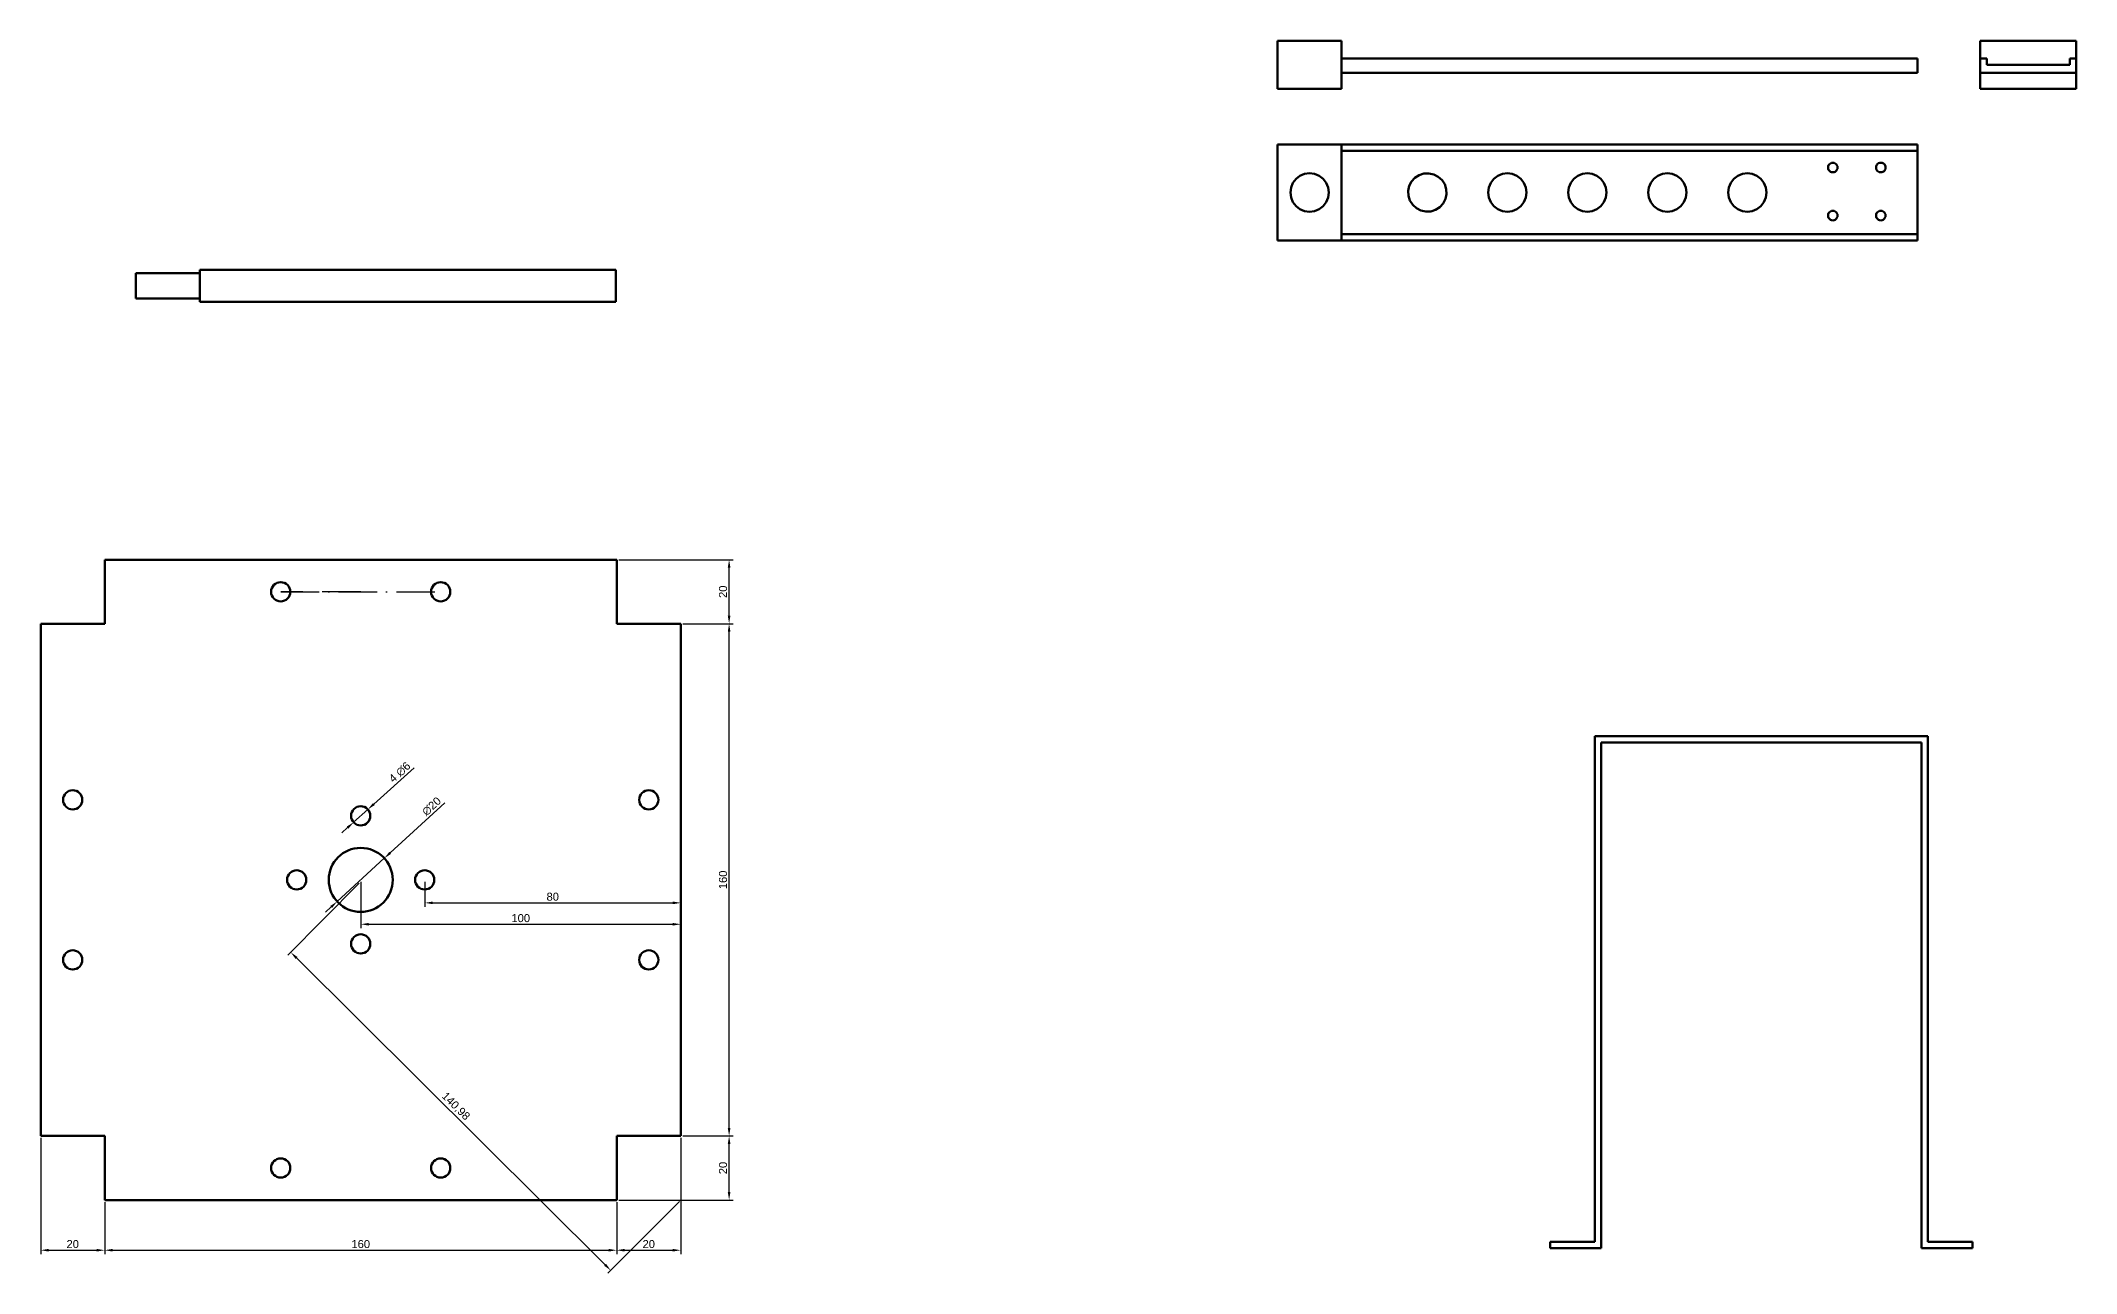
# Model space of a CAD drawing. Header units: millimetres. Extents: x 25 to 2355, y -27 to 1078.
# Drawn here: x 51 to 687, y 641 to 1026 of the extents above; entities that cross this region are included whole.
import ezdxf

# ---------------------------------------------------------------- set-up
doc = ezdxf.new("R2010")
doc.units = ezdxf.units.MM
doc.linetypes.add('ACAD_ISO10W100', pattern=[18, 12, -3, 0, -3])
doc.layers.get('0').update_dxf_attribs({"lineweight": 50})
doc.layers.add('标注', color=2, linetype='Continuous')
doc.layers.add('辅助线', color=3, linetype='ACAD_ISO10W100')
doc.styles.get("Standard").update_dxf_attribs({"font": 'arial.ttf'})
doc.dimstyles.new('ISO-25', dxfattribs={"dimtxt": 2.5, "dimasz": 2.5, "dimexe": 1.25, "dimexo": 0.625, "dimtad": 1, "dimtxsty": 'Standard', "dimcen": 2.5, "dimadec": 0, "dimazin": 0, "dimtfac": 1, "dimtmove": 0, "dimatfit": 3, "dimfxl": 1, "dimarcsym": 0})

# ---------------------------------------------------------------- blocks, each defined once
blk = doc.blocks.new('*D94')
at = {"layer": 'Defpoints', "color": 0, "transparency": 16777216}
for p in [(50.95, 683.57), (70.95, 663.57), (70.95, 647.89)]:
    blk.add_point(p, dxfattribs=at)
at = {"layer": '标注', "color": 0, "lineweight": -2, "transparency": 16777216}
for p, q in [((50.95, 682.95), (50.95, 646.64)), ((70.95, 662.95), (70.95, 646.64)), ((53.45, 647.89), (68.45, 647.89))]:
    blk.add_line(p, q, dxfattribs=at)
at = {"layer": '标注', "color": 0, "transparency": 16777216}
for points in [[(53.45, 648.31), (53.45, 647.48), (50.95, 647.89)], [(68.45, 648.31), (68.45, 647.48), (70.95, 647.89)]]:
    blk.add_solid(points, dxfattribs=at)
at = {"layer": '标注', "color": 0, "transparency": 16777216, "insert": (60.95, 649.8), "char_height": 2.5, "attachment_point": 5}
blk.add_mtext('20', dxfattribs=at)
blk = doc.blocks.new('*D95')
at = {"layer": 'Defpoints', "color": 0, "transparency": 16777216}
for p in [(70.95, 663.57), (230.95, 663.57), (230.95, 647.89)]:
    blk.add_point(p, dxfattribs=at)
at = {"layer": '标注', "color": 0, "lineweight": -2, "transparency": 16777216}
for p, q in [((70.95, 662.95), (70.95, 646.64)), ((230.95, 662.95), (230.95, 646.64)), ((73.45, 647.89), (228.45, 647.89))]:
    blk.add_line(p, q, dxfattribs=at)
at = {"layer": '标注', "color": 0, "transparency": 16777216}
for points in [[(73.45, 648.31), (73.45, 647.48), (70.95, 647.89)], [(228.45, 648.31), (228.45, 647.48), (230.95, 647.89)]]:
    blk.add_solid(points, dxfattribs=at)
at = {"layer": '标注', "color": 0, "transparency": 16777216, "insert": (150.95, 649.8), "char_height": 2.5, "attachment_point": 5}
blk.add_mtext('160', dxfattribs=at)
blk = doc.blocks.new('*D96')
at = {"layer": 'Defpoints', "color": 0, "transparency": 16777216}
for p in [(250.95, 683.57), (230.95, 663.57), (250.95, 647.89)]:
    blk.add_point(p, dxfattribs=at)
at = {"layer": '标注', "color": 0, "lineweight": -2, "transparency": 16777216}
for p, q in [((250.95, 682.95), (250.95, 646.64)), ((230.95, 662.95), (230.95, 646.64)), ((233.45, 647.89), (248.45, 647.89))]:
    blk.add_line(p, q, dxfattribs=at)
at = {"layer": '标注', "color": 0, "transparency": 16777216}
for points in [[(233.45, 648.31), (233.45, 647.48), (230.95, 647.89)], [(248.45, 648.31), (248.45, 647.48), (250.95, 647.89)]]:
    blk.add_solid(points, dxfattribs=at)
at = {"layer": '标注', "color": 0, "transparency": 16777216, "insert": (240.95, 649.8), "char_height": 2.5, "attachment_point": 5}
blk.add_mtext('20', dxfattribs=at)
blk = doc.blocks.new('*D97')
at = {"layer": 'Defpoints', "color": 0, "transparency": 16777216}
for p in [(250.95, 683.57), (266.06, 683.57), (230.95, 663.57)]:
    blk.add_point(p, dxfattribs=at)
at = {"layer": '标注', "color": 0, "lineweight": -2, "transparency": 16777216}
for p, q in [((251.57, 683.57), (267.31, 683.57)), ((266.06, 666.07), (266.06, 681.07)), ((231.57, 663.57), (267.31, 663.57))]:
    blk.add_line(p, q, dxfattribs=at)
at = {"layer": '标注', "color": 0, "transparency": 16777216}
for points in [[(265.65, 681.07), (266.48, 681.07), (266.06, 683.57)], [(265.65, 666.07), (266.48, 666.07), (266.06, 663.57)]]:
    blk.add_solid(points, dxfattribs=at)
at = {"layer": '标注', "color": 0, "transparency": 16777216, "insert": (264.16, 673.57), "char_height": 2.5, "attachment_point": 5, "rotation": 90}
blk.add_mtext('20', dxfattribs=at)
blk = doc.blocks.new('*D98')
at = {"layer": 'Defpoints', "color": 0, "transparency": 16777216}
for p in [(250.95, 843.57), (266.06, 843.57), (250.95, 683.57)]:
    blk.add_point(p, dxfattribs=at)
at = {"layer": '标注', "color": 0, "lineweight": -2, "transparency": 16777216}
for p, q in [((251.57, 843.57), (267.31, 843.57)), ((266.06, 686.07), (266.06, 841.07)), ((251.57, 683.57), (267.31, 683.57))]:
    blk.add_line(p, q, dxfattribs=at)
at = {"layer": '标注', "color": 0, "transparency": 16777216}
for points in [[(265.65, 841.07), (266.48, 841.07), (266.06, 843.57)], [(265.65, 686.07), (266.48, 686.07), (266.06, 683.57)]]:
    blk.add_solid(points, dxfattribs=at)
at = {"layer": '标注', "color": 0, "transparency": 16777216, "insert": (264.16, 763.57), "char_height": 2.5, "attachment_point": 5, "rotation": 90}
blk.add_mtext('160', dxfattribs=at)
blk = doc.blocks.new('*D99')
at = {"layer": 'Defpoints', "color": 0, "transparency": 16777216}
for p in [(230.95, 863.57), (266.06, 863.57), (250.95, 843.57)]:
    blk.add_point(p, dxfattribs=at)
at = {"layer": '标注', "color": 0, "lineweight": -2, "transparency": 16777216}
for p, q in [((231.57, 863.57), (267.31, 863.57)), ((266.06, 846.07), (266.06, 861.07)), ((251.57, 843.57), (267.31, 843.57))]:
    blk.add_line(p, q, dxfattribs=at)
at = {"layer": '标注', "color": 0, "transparency": 16777216}
for points in [[(265.65, 861.07), (266.48, 861.07), (266.06, 863.57)], [(265.65, 846.07), (266.48, 846.07), (266.06, 843.57)]]:
    blk.add_solid(points, dxfattribs=at)
at = {"layer": '标注', "color": 0, "transparency": 16777216, "insert": (264.16, 853.57), "char_height": 2.5, "attachment_point": 5, "rotation": 90}
blk.add_mtext('20', dxfattribs=at)
blk = doc.blocks.new('*D100')
at = {"layer": 'Defpoints', "color": 0, "transparency": 16777216}
for p in [(158.32, 770.33), (143.58, 756.82)]:
    blk.add_point(p, dxfattribs=at)
at = {"layer": '标注', "color": 0, "lineweight": -2, "transparency": 16777216}
for p, q in [((177.2, 787.62), (160.17, 772.02)), ((143.58, 756.82), (158.32, 770.33)), ((141.73, 755.13), (139.89, 753.44))]:
    blk.add_line(p, q, dxfattribs=at)
at = {"layer": '标注', "color": 0, "transparency": 16777216}
for points in [[(159.88, 772.32), (160.45, 771.71), (158.32, 770.33)], [(141.45, 755.43), (142.01, 754.82), (143.58, 756.82)]]:
    blk.add_solid(points, dxfattribs=at)
at = {"layer": '标注', "color": 0, "transparency": 16777216, "insert": (173.09, 786.53), "char_height": 2.5, "attachment_point": 5, "rotation": 42.49712}
blk.add_mtext('∅20', dxfattribs=at)
blk = doc.blocks.new('*D101')
at = {"layer": 'Defpoints', "color": 0, "transparency": 16777216}
for p in [(153.18, 785.58), (148.72, 781.57)]:
    blk.add_point(p, dxfattribs=at)
at = {"layer": '标注', "color": 0, "lineweight": -2, "transparency": 16777216}
for p, q in [((167.67, 798.59), (155.04, 787.25)), ((148.72, 781.57), (153.18, 785.58)), ((146.86, 779.9), (145, 778.23))]:
    blk.add_line(p, q, dxfattribs=at)
at = {"layer": '标注', "color": 0, "transparency": 16777216}
for points in [[(154.76, 787.56), (155.32, 786.94), (153.18, 785.58)], [(146.58, 780.21), (147.14, 779.59), (148.72, 781.57)]]:
    blk.add_solid(points, dxfattribs=at)
at = {"layer": '标注', "color": 0, "transparency": 16777216, "insert": (163.15, 797.17), "char_height": 2.5, "attachment_point": 5, "rotation": 41.92545}
blk.add_mtext('4 ∅6', dxfattribs=at)
blk = doc.blocks.new('*D102')
at = {"layer": 'Defpoints', "color": 0, "transparency": 16777216}
for p in [(150.95, 763.57), (250.95, 749.71), (250.95, 749.71)]:
    blk.add_point(p, dxfattribs=at)
at = {"layer": '标注', "color": 0, "lineweight": -2, "transparency": 16777216}
for p, q in [((150.95, 762.95), (150.95, 748.46)), ((250.95, 750.33), (250.95, 750.96)), ((153.45, 749.71), (248.45, 749.71))]:
    blk.add_line(p, q, dxfattribs=at)
at = {"layer": '标注', "color": 0, "transparency": 16777216}
for points in [[(153.45, 750.12), (153.45, 749.29), (150.95, 749.71)], [(248.45, 750.12), (248.45, 749.29), (250.95, 749.71)]]:
    blk.add_solid(points, dxfattribs=at)
at = {"layer": '标注', "color": 0, "transparency": 16777216, "insert": (200.95, 751.61), "char_height": 2.5, "attachment_point": 5}
blk.add_mtext('100', dxfattribs=at)
blk = doc.blocks.new('*D103')
at = {"layer": 'Defpoints', "color": 0, "transparency": 16777216}
for p in [(170.95, 763.57), (250.95, 763.57), (250.95, 756.39)]:
    blk.add_point(p, dxfattribs=at)
at = {"layer": '标注', "color": 0, "lineweight": -2, "transparency": 16777216}
for p, q in [((170.95, 762.95), (170.95, 755.14)), ((250.95, 762.95), (250.95, 755.14)), ((173.45, 756.39), (248.45, 756.39))]:
    blk.add_line(p, q, dxfattribs=at)
at = {"layer": '标注', "color": 0, "transparency": 16777216}
for points in [[(173.45, 756.81), (173.45, 755.98), (170.95, 756.39)], [(248.45, 756.81), (248.45, 755.98), (250.95, 756.39)]]:
    blk.add_solid(points, dxfattribs=at)
at = {"layer": '标注', "color": 0, "transparency": 16777216, "insert": (210.95, 758.3), "char_height": 2.5, "attachment_point": 5}
blk.add_mtext('80', dxfattribs=at)
blk = doc.blocks.new('*D113')
at = {"layer": 'Defpoints', "color": 0, "transparency": 16777216}
for p in [(150.95, 762.95), (250.95, 663.57), (229.09, 641.58)]:
    blk.add_point(p, dxfattribs=at)
at = {"layer": '标注', "color": 0, "lineweight": -2, "transparency": 16777216}
for p, q in [((150.51, 762.5), (128.21, 740.07)), ((130.87, 739.19), (227.32, 643.34)), ((250.51, 663.13), (228.21, 640.69))]:
    blk.add_line(p, q, dxfattribs=at)
at = {"layer": '标注', "color": 0, "transparency": 16777216}
for points in [[(131.16, 739.49), (130.57, 738.89), (129.09, 740.95)], [(227.61, 643.63), (227.03, 643.04), (229.09, 641.58)]]:
    blk.add_solid(points, dxfattribs=at)
at = {"layer": '标注', "color": 0, "transparency": 16777216, "insert": (180.59, 692.77), "char_height": 2.5, "attachment_point": 5, "rotation": 315.17961}
blk.add_mtext('140,98', dxfattribs=at)

msp = doc.modelspace()

# ---------------------------------------------------------------- linework, layer by layer
for p, q in [((437.45, 1010.688), (437.45, 1025.688)), ((437.45, 1025.688), (457.45, 1025.688)), ((457.45, 1020.188), (457.45, 1025.688)), ((657.034, 1020.188), (657.034, 1025.688)), ((657.034, 1025.688), (687.034, 1025.688)), ((687.034, 1020.188), (687.034, 1025.688)), ((637.45, 1020.188), (457.45, 1020.188)), ((457.45, 1020.188), (457.45, 1015.688)), ((637.45, 1020.188), (637.45, 1015.688)), ((657.034, 1020.188), (659.034, 1020.188)), ((657.034, 1015.688), (657.034, 1020.188)), ((659.034, 1018.188), (659.034, 1020.188)), ((659.034, 1018.188), (685.034, 1018.188)), ((685.034, 1020.188), (687.034, 1020.188)), ((685.034, 1018.188), (685.034, 1020.188)), ((687.034, 1015.688), (687.034, 1020.188)), ((457.45, 1015.688), (457.45, 1010.688)), ((457.45, 1015.688), (637.45, 1015.688)), ((657.034, 1015.688), (657.034, 1010.688)), ((657.034, 1015.688), (687.034, 1015.688)), ((687.034, 1015.688), (687.034, 1010.688)), ((437.45, 1010.688), (457.45, 1010.688)), ((687.034, 1010.688), (657.034, 1010.688)), ((437.45, 993.285), (437.45, 963.285)), ((457.45, 993.285), (437.45, 993.285)), ((637.45, 993.285), (457.45, 993.285)), ((457.45, 993.285), (457.45, 991.285)), ((637.45, 991.285), (637.45, 993.285)), ((457.45, 991.285), (637.45, 991.285)), ((457.45, 991.285), (457.45, 965.285)), ((609.45, 986.085), (609.501, 986.473)), ((609.501, 985.696), (609.45, 986.085)), ((609.501, 986.473), (609.651, 986.835)), ((609.651, 986.835), (609.889, 987.145)), ((609.889, 987.145), (610.2, 987.384)), ((610.2, 987.384), (610.562, 987.534)), ((610.562, 987.534), (610.95, 987.585)), ((610.95, 987.585), (611.338, 987.534)), ((611.338, 987.534), (611.7, 987.384)), ((611.7, 987.384), (612.01, 987.145)), ((612.01, 987.145), (612.249, 986.835)), ((612.249, 986.835), (612.399, 986.473)), ((612.399, 986.473), (612.45, 986.085)), ((612.45, 986.085), (612.399, 985.696)), ((624.452, 986.168), (624.525, 986.553)), ((624.481, 985.778), (624.452, 986.168)), ((624.525, 986.553), (624.695, 986.906)), ((624.695, 986.906), (624.95, 987.203)), ((624.95, 987.203), (625.274, 987.424)), ((625.274, 987.424), (625.643, 987.553)), ((625.643, 987.553), (626.034, 987.582)), ((626.034, 987.582), (626.418, 987.51)), ((626.418, 987.51), (626.771, 987.34)), ((626.771, 987.34), (627.068, 987.084)), ((627.068, 987.084), (627.289, 986.761)), ((627.289, 986.761), (627.418, 986.391)), ((627.447, 986.001), (627.375, 985.616)), ((627.418, 986.391), (627.447, 986.001)), ((637.45, 965.285), (637.45, 991.285)), ((441.45, 978.285), (441.654, 979.838)), ((441.654, 979.838), (442.254, 981.285)), ((442.254, 981.285), (443.207, 982.527)), ((443.207, 982.527), (444.45, 983.481)), ((444.45, 983.481), (445.897, 984.08)), ((445.897, 984.08), (447.45, 984.285)), ((447.45, 984.285), (449.003, 984.08)), ((449.003, 984.08), (450.45, 983.481)), ((450.45, 983.481), (451.692, 982.527)), ((451.692, 982.527), (452.646, 981.285)), ((452.646, 981.285), (453.245, 979.838)), ((453.245, 979.838), (453.45, 978.285)), ((478.267, 978.786), (478.601, 980.317)), ((478.601, 980.317), (479.319, 981.709)), ((479.319, 981.709), (480.373, 982.867)), ((480.373, 982.867), (481.691, 983.714)), ((481.691, 983.714), (483.183, 984.19)), ((483.183, 984.19), (484.748, 984.264)), ((484.748, 984.264), (486.278, 983.93)), ((486.278, 983.93), (487.67, 983.212)), ((487.67, 983.212), (488.829, 982.158)), ((488.829, 982.158), (489.675, 980.84)), ((489.675, 980.84), (490.151, 979.347)), ((503.246, 978.285), (503.45, 979.838)), ((503.45, 979.838), (504.05, 981.285)), ((504.05, 981.285), (505.003, 982.527)), ((505.003, 982.527), (506.246, 983.481)), ((506.246, 983.481), (507.693, 984.08)), ((507.693, 984.08), (509.246, 984.285)), ((509.246, 984.285), (510.799, 984.08)), ((510.799, 984.08), (512.246, 983.481)), ((512.246, 983.481), (513.489, 982.527)), ((513.489, 982.527), (514.442, 981.285)), ((514.442, 981.285), (515.042, 979.838)), ((515.042, 979.838), (515.246, 978.285)), ((528.246, 978.285), (528.45, 979.838)), ((528.45, 979.838), (529.05, 981.285)), ((529.05, 981.285), (530.003, 982.527)), ((530.003, 982.527), (531.246, 983.481)), ((531.246, 983.481), (532.693, 984.08)), ((532.693, 984.08), (534.246, 984.285)), ((534.246, 984.285), (535.799, 984.08)), ((535.799, 984.08), (537.246, 983.481)), ((537.246, 983.481), (538.489, 982.527)), ((538.489, 982.527), (539.442, 981.285)), ((539.442, 981.285), (540.042, 979.838)), ((540.042, 979.838), (540.246, 978.285)), ((553.246, 978.285), (553.45, 979.838)), ((553.45, 979.838), (554.05, 981.285)), ((554.05, 981.285), (555.003, 982.527)), ((555.003, 982.527), (556.246, 983.481)), ((556.246, 983.481), (557.693, 984.08)), ((557.693, 984.08), (559.246, 984.285)), ((559.246, 984.285), (560.799, 984.08)), ((560.799, 984.08), (562.246, 983.481)), ((562.246, 983.481), (563.489, 982.527)), ((563.489, 982.527), (564.442, 981.285)), ((564.442, 981.285), (565.042, 979.838)), ((565.042, 979.838), (565.246, 978.285)), ((578.246, 978.285), (578.45, 979.838)), ((578.45, 979.838), (579.05, 981.285)), ((579.05, 981.285), (580.003, 982.527)), ((580.003, 982.527), (581.246, 983.481)), ((581.246, 983.481), (582.693, 984.08)), ((582.693, 984.08), (584.246, 984.285)), ((584.246, 984.285), (585.799, 984.08)), ((585.799, 984.08), (587.246, 983.481)), ((587.246, 983.481), (588.489, 982.527)), ((588.489, 982.527), (589.442, 981.285)), ((589.442, 981.285), (590.042, 979.838)), ((590.042, 979.838), (590.246, 978.285)), ((609.651, 985.335), (609.501, 985.696)), ((609.889, 985.024), (609.651, 985.335)), ((610.2, 984.786), (609.889, 985.024)), ((610.562, 984.636), (610.2, 984.786)), ((610.95, 984.585), (610.562, 984.636)), ((611.338, 984.636), (610.95, 984.585)), ((611.7, 984.786), (611.338, 984.636)), ((612.01, 985.024), (611.7, 984.786)), ((612.249, 985.335), (612.01, 985.024)), ((612.399, 985.696), (612.249, 985.335)), ((624.611, 985.408), (624.481, 985.778)), ((624.832, 985.085), (624.611, 985.408)), ((625.128, 984.83), (624.832, 985.085)), ((625.481, 984.66), (625.128, 984.83)), ((625.866, 984.587), (625.481, 984.66)), ((626.256, 984.616), (625.866, 984.587)), ((626.626, 984.746), (626.256, 984.616)), ((626.95, 984.966), (626.626, 984.746)), ((627.205, 985.263), (626.95, 984.966)), ((627.375, 985.616), (627.205, 985.263)), ((441.654, 976.732), (441.45, 978.285)), ((442.254, 975.285), (441.654, 976.732)), ((443.207, 974.042), (442.254, 975.285)), ((444.45, 973.089), (443.207, 974.042)), ((451.692, 974.042), (450.45, 973.089)), ((452.646, 975.285), (451.692, 974.042)), ((453.245, 976.732), (452.646, 975.285)), ((453.45, 978.285), (453.245, 976.732)), ((478.341, 977.222), (478.267, 978.786)), ((478.817, 975.73), (478.341, 977.222)), ((479.663, 974.412), (478.817, 975.73)), ((480.822, 973.358), (479.663, 974.412)), ((482.214, 972.639), (480.822, 973.358)), ((488.119, 973.702), (486.801, 972.856)), ((489.173, 974.861), (488.119, 973.702)), ((489.891, 976.252), (489.173, 974.861)), ((490.225, 977.783), (489.891, 976.252)), ((490.151, 979.347), (490.225, 977.783)), ((503.45, 976.732), (503.246, 978.285)), ((504.05, 975.285), (503.45, 976.732)), ((505.003, 974.042), (504.05, 975.285)), ((506.246, 973.089), (505.003, 974.042)), ((513.489, 974.042), (512.246, 973.089)), ((514.442, 975.285), (513.489, 974.042)), ((515.042, 976.732), (514.442, 975.285)), ((515.246, 978.285), (515.042, 976.732)), ((528.45, 976.732), (528.246, 978.285)), ((529.05, 975.285), (528.45, 976.732)), ((530.003, 974.042), (529.05, 975.285)), ((531.246, 973.089), (530.003, 974.042)), ((538.489, 974.042), (537.246, 973.089)), ((539.442, 975.285), (538.489, 974.042)), ((540.042, 976.732), (539.442, 975.285)), ((540.246, 978.285), (540.042, 976.732)), ((553.45, 976.732), (553.246, 978.285)), ((554.05, 975.285), (553.45, 976.732)), ((555.003, 974.042), (554.05, 975.285)), ((556.246, 973.089), (555.003, 974.042)), ((563.489, 974.042), (562.246, 973.089)), ((564.442, 975.285), (563.489, 974.042)), ((565.042, 976.732), (564.442, 975.285)), ((565.246, 978.285), (565.042, 976.732)), ((578.45, 976.732), (578.246, 978.285)), ((579.05, 975.285), (578.45, 976.732)), ((580.003, 974.042), (579.05, 975.285)), ((581.246, 973.089), (580.003, 974.042)), ((588.489, 974.042), (587.246, 973.089)), ((589.442, 975.285), (588.489, 974.042)), ((590.042, 976.732), (589.442, 975.285)), ((590.246, 978.285), (590.042, 976.732)), ((445.897, 972.489), (444.45, 973.089)), ((447.45, 972.285), (445.897, 972.489)), ((449.003, 972.489), (447.45, 972.285)), ((450.45, 973.089), (449.003, 972.489)), ((483.744, 972.306), (482.214, 972.639)), ((485.309, 972.38), (483.744, 972.306)), ((486.801, 972.856), (485.309, 972.38)), ((507.693, 972.489), (506.246, 973.089)), ((509.246, 972.285), (507.693, 972.489)), ((510.799, 972.489), (509.246, 972.285)), ((512.246, 973.089), (510.799, 972.489)), ((532.693, 972.489), (531.246, 973.089)), ((534.246, 972.285), (532.693, 972.489)), ((535.799, 972.489), (534.246, 972.285)), ((537.246, 973.089), (535.799, 972.489)), ((557.693, 972.489), (556.246, 973.089)), ((559.246, 972.285), (557.693, 972.489)), ((560.799, 972.489), (559.246, 972.285)), ((562.246, 973.089), (560.799, 972.489)), ((582.693, 972.489), (581.246, 973.089)), ((584.246, 972.285), (582.693, 972.489)), ((585.799, 972.489), (584.246, 972.285)), ((587.246, 973.089), (585.799, 972.489)), ((609.45, 971.085), (609.501, 971.473)), ((609.501, 970.696), (609.45, 971.085)), ((609.501, 971.473), (609.651, 971.835)), ((609.651, 970.335), (609.501, 970.696)), ((609.651, 971.835), (609.889, 972.145)), ((609.889, 970.024), (609.651, 970.335)), ((609.889, 972.145), (610.2, 972.384)), ((610.2, 969.786), (609.889, 970.024)), ((610.2, 972.384), (610.562, 972.534)), ((610.562, 969.636), (610.2, 969.786)), ((610.562, 972.534), (610.95, 972.585)), ((610.95, 969.585), (610.562, 969.636)), ((610.95, 972.585), (611.338, 972.534)), ((611.338, 969.636), (610.95, 969.585)), ((611.338, 972.534), (611.7, 972.384)), ((611.7, 969.786), (611.338, 969.636)), ((611.7, 972.384), (612.01, 972.145)), ((612.01, 970.024), (611.7, 969.786)), ((612.01, 972.145), (612.249, 971.835)), ((612.249, 970.335), (612.01, 970.024)), ((612.249, 971.835), (612.399, 971.473)), ((612.399, 970.696), (612.249, 970.335)), ((612.399, 971.473), (612.45, 971.085)), ((612.45, 971.085), (612.399, 970.696)), ((624.45, 971.085), (624.501, 971.473)), ((624.501, 970.696), (624.45, 971.085)), ((624.501, 971.473), (624.651, 971.835)), ((624.651, 970.335), (624.501, 970.696)), ((624.651, 971.835), (624.889, 972.145)), ((624.889, 970.024), (624.651, 970.335)), ((624.889, 972.145), (625.2, 972.384)), ((625.2, 969.786), (624.889, 970.024)), ((625.2, 972.384), (625.562, 972.534)), ((625.562, 969.636), (625.2, 969.786)), ((625.562, 972.534), (625.95, 972.585)), ((625.95, 969.585), (625.562, 969.636)), ((625.95, 972.585), (626.338, 972.534)), ((626.338, 969.636), (625.95, 969.585)), ((626.338, 972.534), (626.7, 972.384)), ((626.7, 969.786), (626.338, 969.636)), ((626.7, 972.384), (627.01, 972.145)), ((627.01, 970.024), (626.7, 969.786)), ((627.01, 972.145), (627.249, 971.835)), ((627.249, 970.335), (627.01, 970.024)), ((627.249, 971.835), (627.399, 971.473)), ((627.399, 970.696), (627.249, 970.335)), ((627.399, 971.473), (627.45, 971.085)), ((627.45, 971.085), (627.399, 970.696)), ((457.45, 963.285), (437.45, 963.285)), ((457.45, 965.285), (637.45, 965.285)), ((457.45, 965.285), (457.45, 963.285)), ((457.45, 963.285), (637.45, 963.285)), ((637.45, 963.285), (637.45, 965.285)), ((80.697, 953.122), (80.697, 945.122)), ((80.697, 953.122), (100.697, 953.122)), ((100.697, 954.122), (230.697, 954.122)), ((100.697, 954.122), (100.697, 944.122)), ((230.697, 954.122), (230.697, 944.122)), ((80.697, 945.122), (100.697, 945.122)), ((100.697, 944.122), (230.697, 944.122)), ((70.949, 843.571), (70.949, 863.571)), ((230.949, 843.571), (230.949, 863.571)), ((50.949, 843.571), (70.949, 843.571)), ((250.949, 843.571), (230.949, 843.571)), ((536.614, 808.495), (538.614, 808.495)), ((536.614, 650.495), (536.614, 808.495)), ((538.614, 808.495), (638.614, 808.495)), ((640.614, 808.495), (638.614, 808.495)), ((640.614, 808.495), (640.614, 650.495)), ((538.614, 806.495), (638.614, 806.495)), ((538.614, 806.495), (538.614, 648.495)), ((638.614, 648.495), (638.614, 806.495)), ((50.949, 683.571), (70.949, 683.571)), ((70.949, 683.571), (70.949, 663.571)), ((250.949, 683.571), (230.949, 683.571)), ((230.949, 683.571), (230.949, 663.571)), ((522.614, 648.495), (522.614, 650.495)), ((536.614, 650.495), (522.614, 650.495)), ((654.614, 650.495), (640.614, 650.495)), ((654.614, 648.495), (654.614, 650.495)), ((536.614, 648.495), (522.614, 648.495)), ((536.614, 648.495), (538.614, 648.495)), ((638.614, 648.495), (640.614, 648.495)), ((654.614, 648.495), (640.614, 648.495))]:
    msp.add_line(p, q)
for points in [[(230.949, 863.571), (70.949, 863.571)], [(50.949, 843.571), (50.949, 683.571)], [(250.949, 683.571), (250.949, 843.571)], [(70.949, 663.571), (230.949, 663.571)]]:
    msp.add_lwpolyline(points)
for centre, radius in [((125.949, 853.571), 3), ((175.949, 853.571), 3), ((60.949, 788.571), 3), ((240.949, 788.571), 3), ((150.949, 783.571), 3), ((150.949, 763.571), 10), ((130.949, 763.571), 3), ((170.949, 763.571), 3), ((150.949, 743.571), 3), ((60.949, 738.571), 3), ((240.949, 738.571), 3), ((125.949, 673.571), 3), ((175.949, 673.571), 3)]:
    msp.add_circle(centre, radius)
at = {"layer": '辅助线'}
for p, q in [((150.949, 853.571), (125.949, 853.571)), ((125.949, 853.571), (175.949, 853.571))]:
    msp.add_line(p, q, dxfattribs=at)

# ---------------------------------------------------------------- dimensions: what is measured, and where the dimension line sits
at = {"layer": '标注'}
for base, p1, p2, picture, middle in [((266.062, 863.571), (250.949, 843.571), (230.949, 863.571), '*D99', (264.161, 853.571)), ((266.062, 843.571), (250.949, 683.571), (250.949, 843.571), '*D98', (264.161, 763.571))]:
    dim = msp.add_linear_dim(base=base, p1=p1, p2=p2, angle=90, dimstyle='ISO-25', override={"dimtmove": 1}, dxfattribs=at)
    dim.commit()
    dim.dimension.update_dxf_attribs({"geometry": picture, "text_midpoint": middle})
dim = msp.add_diameter_dim_2p(p1=(148.717, 781.566), p2=(153.181, 785.575), text='4 <>', dimstyle='ISO-25', dxfattribs=at)
dim.commit()
dim.dimension.update_dxf_attribs({"geometry": '*D101', "text_midpoint": (164.464, 795.708), "dimtype": 163})
dim = msp.add_diameter_dim_2p(p1=(143.576, 756.815), p2=(158.322, 770.326), dimstyle='ISO-25', dxfattribs=at)
dim.commit()
dim.dimension.update_dxf_attribs({"geometry": '*D100', "text_midpoint": (174.42, 785.075), "dimtype": 163})
for base, p1, p2, picture, middle in [((250.949, 749.707), (150.949, 763.571), (250.949, 749.707), '*D102', (200.949, 751.608)), ((250.949, 756.395), (170.949, 763.571), (250.949, 763.571), '*D103', (210.949, 758.296)), ((70.949, 647.894), (50.949, 683.571), (70.949, 663.571), '*D94', (60.949, 649.796))]:
    dim = msp.add_linear_dim(base=base, p1=p1, p2=p2, dimstyle='ISO-25', dxfattribs=at)
    dim.commit()
    dim.dimension.update_dxf_attribs({"geometry": picture, "text_midpoint": middle})
dim = msp.add_aligned_dim(p1=(150.949, 762.946), p2=(250.949, 663.571), distance=-31.007, dimstyle='ISO-25', dxfattribs=at)
dim.commit()
dim.dimension.update_dxf_attribs({"geometry": '*D113', "text_midpoint": (180.593, 692.773)})
for base, p1, p2, picture, middle in [((250.949, 647.894), (230.949, 663.571), (250.949, 683.571), '*D96', (240.949, 649.796)), ((230.949, 647.894), (70.949, 663.571), (230.949, 663.571), '*D95', (150.949, 649.796))]:
    dim = msp.add_linear_dim(base=base, p1=p1, p2=p2, dimstyle='ISO-25', override={"dimtmove": 1}, dxfattribs=at)
    dim.commit()
    dim.dimension.update_dxf_attribs({"geometry": picture, "text_midpoint": middle})
dim = msp.add_linear_dim(base=(266.062, 683.571), p1=(230.949, 663.571), p2=(250.949, 683.571), angle=90, dimstyle='ISO-25', dxfattribs=at)
dim.commit()
dim.dimension.update_dxf_attribs({"geometry": '*D97', "text_midpoint": (264.161, 673.571)})

doc.saveas('drawing.dxf')
